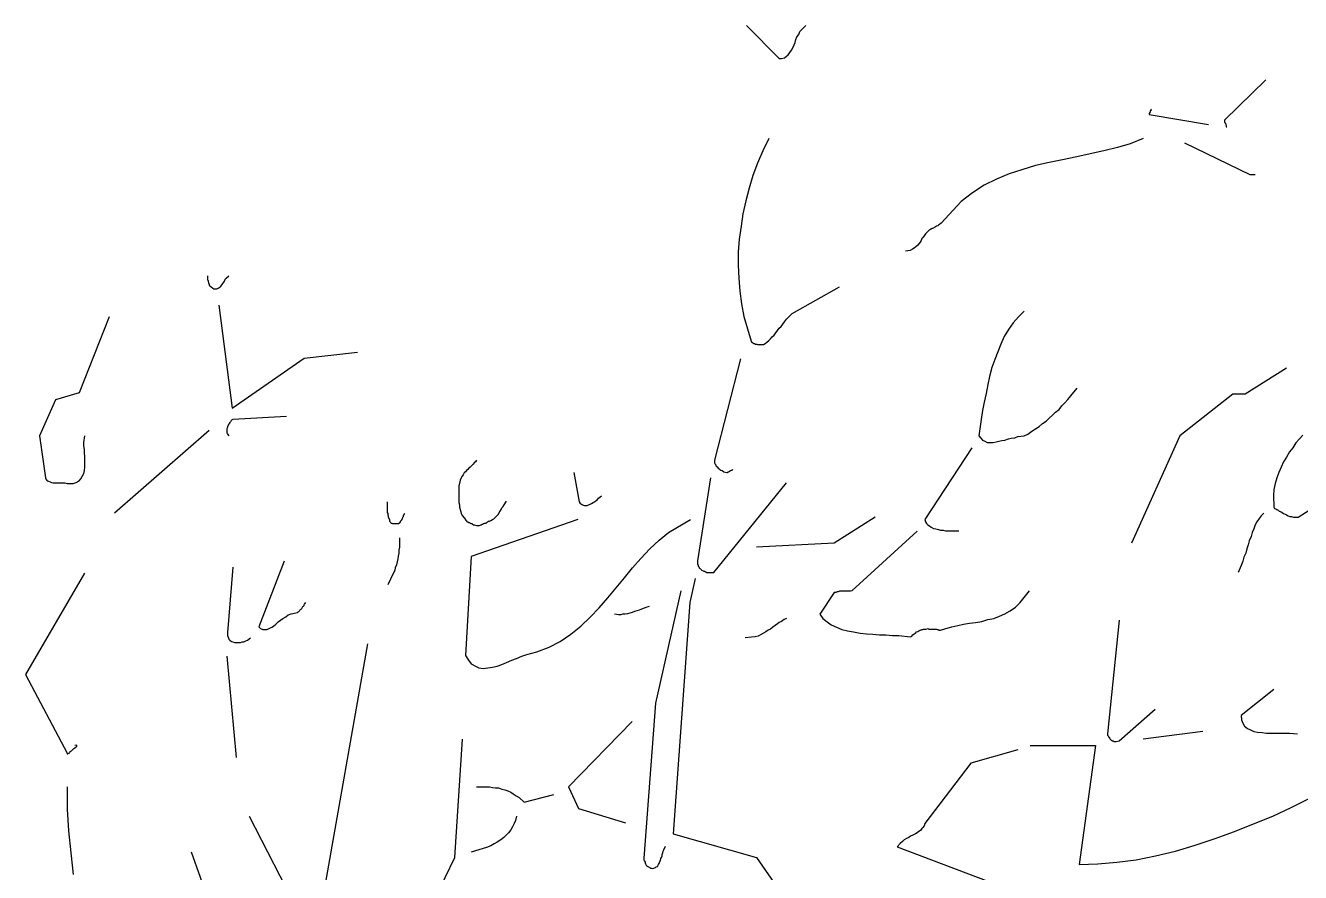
# Model space of a CAD drawing. Header units: metres. Extents: x -3.29 to 3.48, y 0 to 9.4.
# Drawn here: x -0.009 to 2.194, y 7.938 to 9.402 of the extents above; entities that cross this region are included whole.
import ezdxf

# ---------------------------------------------------------------- set-up
doc = ezdxf.new("R2010")
doc.units = ezdxf.units.M
doc.header["$LTSCALE"] = 0.2

msp = doc.modelspace()

# ---------------------------------------------------------------- linework, layer by layer
at = {"flags": 128}
for points in [[(1.2363, 9.4017), (1.2933, 9.3447), (1.2973, 9.3447), (1.3024, 9.3458), (1.3055, 9.3488), (1.3085, 9.3508), (1.3116, 9.3549), (1.3146, 9.359), (1.3167, 9.363), (1.3187, 9.3681), (1.3207, 9.3722), (1.3218, 9.3773), (1.3238, 9.3824), (1.3268, 9.3864), (1.3289, 9.3915), (1.3319, 9.3946), (1.3391, 9.4017)], [(2.1337, 9.3081), (2.0624, 9.2379), (2.0624, 9.2369), (2.0624, 9.2359), (2.0624, 9.2349), (2.0635, 9.2338), (2.0635, 9.2328), (2.0645, 9.2318), (2.0645, 9.2308), (2.0645, 9.2298), (2.0655, 9.2287), (2.0655, 9.2277), (2.0655, 9.2267), (2.0665, 9.2267)], [(1.9363, 9.2572), (1.9353, 9.2562), (1.9353, 9.2552), (1.9353, 9.2542), (1.9342, 9.2542), (1.9342, 9.2532), (1.9342, 9.2522), (1.9332, 9.2511), (1.9332, 9.2501), (1.9322, 9.2501), (1.9322, 9.2491), (1.9322, 9.2481), (2.035, 9.2308)], [(1.275, 9.2064), (1.2648, 9.185), (1.2556, 9.1636), (1.2475, 9.1423), (1.2414, 9.1209), (1.2353, 9.0985), (1.2302, 9.0761), (1.2271, 9.0548), (1.2241, 9.0324), (1.222, 9.01), (1.222, 8.9876), (1.2231, 8.9652), (1.2251, 8.9429), (1.2282, 8.9205), (1.2322, 8.8991), (1.2444, 8.8564), (1.2444, 8.8554), (1.2455, 8.8543), (1.2465, 8.8543), (1.2475, 8.8533), (1.2495, 8.8523), (1.2505, 8.8523), (1.2516, 8.8513), (1.2526, 8.8513), (1.2546, 8.8513), (1.2556, 8.8503), (1.2577, 8.8503), (1.2597, 8.8503), (1.2617, 8.8503), (1.2658, 8.8503), (1.2689, 8.8523), (1.2719, 8.8543), (1.275, 8.8574), (1.278, 8.8604), (1.2811, 8.8635), (1.2841, 8.8665), (1.2872, 8.8706), (1.2902, 8.8747), (1.2933, 8.8788), (1.2963, 8.8818), (1.2994, 8.8859), (1.3024, 8.8899), (1.3055, 8.894), (1.3085, 8.8971), (1.3157, 8.9042), (1.397, 8.95)], [(1.922, 9.2064), (1.8997, 9.1972), (1.8773, 9.1911), (1.8539, 9.185), (1.8305, 9.1799), (1.8071, 9.1748), (1.7826, 9.1697), (1.7592, 9.1647), (1.7358, 9.1596), (1.7124, 9.1524), (1.6901, 9.1453), (1.6687, 9.1362), (1.6473, 9.126), (1.627, 9.1128), (1.6077, 9.0975), (1.5731, 9.0599), (1.57, 9.0578), (1.568, 9.0568), (1.567, 9.0558), (1.5649, 9.0548), (1.5629, 9.0538), (1.5609, 9.0527), (1.5598, 9.0517), (1.5578, 9.0507), (1.5568, 9.0507), (1.5558, 9.0497), (1.5547, 9.0497), (1.5537, 9.0487), (1.5527, 9.0487), (1.5497, 9.0456), (1.5476, 9.0436), (1.5456, 9.0415), (1.5436, 9.0385), (1.5415, 9.0354), (1.5395, 9.0334), (1.5385, 9.0304), (1.5364, 9.0273), (1.5344, 9.0242), (1.5324, 9.0222), (1.5293, 9.0192), (1.5263, 9.0171), (1.5232, 9.0151), (1.5191, 9.0131), (1.511, 9.012)], [(1.9933, 9.1992), (2.1062, 9.1443), (2.1072, 9.1443), (2.1082, 9.1443), (2.1092, 9.1443), (2.1103, 9.1443), (2.1113, 9.1443), (2.1123, 9.1443), (2.1133, 9.1443), (2.1143, 9.1443), (2.1153, 9.1443)], [(0.3054, 8.9693), (0.3054, 8.9683), (0.3054, 8.9673), (0.3054, 8.9652), (0.3054, 8.9642), (0.3054, 8.9632), (0.3054, 8.9622), (0.3064, 8.9612), (0.3064, 8.9602), (0.3064, 8.9591), (0.3074, 8.9571), (0.3074, 8.9561), (0.3084, 8.9551), (0.3084, 8.953), (0.3094, 8.952), (0.3115, 8.95), (0.3145, 8.9479), (0.3165, 8.9469), (0.3196, 8.9469), (0.3216, 8.9469), (0.3237, 8.9479), (0.3257, 8.949), (0.3277, 8.95), (0.3288, 8.952), (0.3308, 8.954), (0.3318, 8.9561), (0.3338, 8.9581), (0.3349, 8.9602), (0.3359, 8.9632), (0.3379, 8.9652), (0.342, 8.9693)], [(0.3247, 8.9184), (0.3481, 8.7404), (0.4722, 8.8269), (0.5648, 8.837)], [(1.7165, 8.9083), (1.7063, 8.8981), (1.6972, 8.8879), (1.689, 8.8767), (1.6819, 8.8645), (1.6758, 8.8513), (1.6707, 8.8381), (1.6656, 8.8248), (1.6606, 8.8106), (1.6565, 8.7953), (1.6534, 8.7811), (1.6504, 8.7658), (1.6473, 8.7506), (1.6443, 8.7363), (1.6422, 8.7211), (1.6382, 8.6926), (1.6412, 8.6885), (1.6443, 8.6854), (1.6483, 8.6834), (1.6524, 8.6814), (1.6575, 8.6814), (1.6626, 8.6814), (1.6677, 8.6824), (1.6728, 8.6834), (1.6779, 8.6844), (1.6829, 8.6854), (1.689, 8.6875), (1.6941, 8.6885), (1.7002, 8.6895), (1.7053, 8.6916), (1.7165, 8.6926), (1.7226, 8.6956), (1.7297, 8.7007), (1.7358, 8.7048), (1.742, 8.7088), (1.7481, 8.7139), (1.7542, 8.718), (1.7592, 8.7231), (1.7654, 8.7282), (1.7704, 8.7333), (1.7765, 8.7384), (1.7816, 8.7445), (1.7867, 8.7495), (1.7918, 8.7556), (1.7969, 8.7618), (1.8081, 8.775)], [(0.1354, 8.8981), (0.0836, 8.7668), (0.0429, 8.7546), (0.0154, 8.6926), (0.0256, 8.6203), (0.0266, 8.6173), (0.0286, 8.6152), (0.0307, 8.6142), (0.0337, 8.6132), (0.0357, 8.6122), (0.0388, 8.6112), (0.0418, 8.6112), (0.0459, 8.6112), (0.049, 8.6112), (0.052, 8.6112), (0.0561, 8.6112), (0.0591, 8.6112), (0.0632, 8.6102), (0.0663, 8.6102), (0.0734, 8.6102), (0.0785, 8.6122), (0.0836, 8.6152), (0.0866, 8.6183), (0.0897, 8.6234), (0.0917, 8.6275), (0.0927, 8.6325), (0.0937, 8.6386), (0.0937, 8.6448), (0.0937, 8.6509), (0.0937, 8.657), (0.0927, 8.6631), (0.0927, 8.6692), (0.0917, 8.6753), (0.0917, 8.6814), (0.0937, 8.6926)], [(1.2261, 8.8259), (1.1814, 8.6509), (1.1814, 8.6488), (1.1814, 8.6468), (1.1814, 8.6458), (1.1824, 8.6437), (1.1834, 8.6427), (1.1834, 8.6407), (1.1854, 8.6397), (1.1864, 8.6386), (1.1875, 8.6366), (1.1895, 8.6356), (1.1905, 8.6346), (1.1925, 8.6336), (1.1946, 8.6325), (1.1976, 8.6305), (1.2027, 8.6295), (1.2037, 8.6295), (1.2048, 8.6305), (1.2058, 8.6305), (1.2068, 8.6315), (1.2078, 8.6315), (1.2088, 8.6325), (1.2098, 8.6325), (1.2109, 8.6336), (1.2119, 8.6336), (1.2129, 8.6346)], [(2.1693, 8.8096), (2.098, 8.7648), (2.096, 8.7648), (2.095, 8.7648), (2.094, 8.7648), (2.0919, 8.7648), (2.0909, 8.7648), (2.0899, 8.7648), (2.0879, 8.7648), (2.0869, 8.7648), (2.0858, 8.7648), (2.0838, 8.7648), (2.0828, 8.7648), (2.0818, 8.7648), (2.0797, 8.7648), (2.0787, 8.7648), (2.0767, 8.7648), (1.9851, 8.6926), (1.9017, 8.5074)], [(0.4417, 8.7261), (0.3491, 8.7211), (0.3471, 8.72), (0.3461, 8.719), (0.345, 8.717), (0.344, 8.716), (0.343, 8.7139), (0.342, 8.7129), (0.341, 8.7109), (0.3399, 8.7088), (0.3399, 8.7068), (0.3389, 8.7048), (0.3389, 8.7027), (0.3389, 8.7007), (0.3389, 8.6977), (0.3399, 8.6956), (0.342, 8.6926)], [(0.3084, 8.7017), (0.1446, 8.5593)], [(2.1978, 8.6936), (2.1917, 8.6875), (2.1855, 8.6804), (2.1805, 8.6722), (2.1744, 8.6651), (2.1693, 8.6559), (2.1642, 8.6478), (2.1601, 8.6386), (2.156, 8.6295), (2.153, 8.6203), (2.1499, 8.6102), (2.1479, 8.6), (2.1469, 8.5898), (2.1479, 8.5695), (2.1489, 8.5674), (2.151, 8.5664), (2.153, 8.5654), (2.155, 8.5644), (2.1571, 8.5623), (2.1601, 8.5613), (2.1621, 8.5603), (2.1642, 8.5583), (2.1672, 8.5573), (2.1693, 8.5562), (2.1723, 8.5542), (2.1754, 8.5532), (2.1784, 8.5532), (2.1815, 8.5522), (2.1896, 8.5522), (2.3941, 8.6824)], [(1.626, 8.6722), (1.5446, 8.5481), (1.5456, 8.544), (1.5476, 8.541), (1.5497, 8.5389), (1.5527, 8.5369), (1.5558, 8.5349), (1.5598, 8.5328), (1.5639, 8.5318), (1.568, 8.5308), (1.572, 8.5298), (1.5761, 8.5298), (1.5802, 8.5288), (1.5853, 8.5288), (1.5893, 8.5288), (1.5944, 8.5288), (1.6036, 8.5288)], [(0.7703, 8.6509), (0.7683, 8.6478), (0.7662, 8.6458), (0.7642, 8.6437), (0.7622, 8.6417), (0.7591, 8.6386), (0.7571, 8.6366), (0.7551, 8.6346), (0.753, 8.6325), (0.751, 8.6305), (0.7489, 8.6285), (0.7469, 8.6254), (0.7449, 8.6224), (0.7439, 8.6203), (0.7418, 8.6163), (0.7408, 8.6102), (0.7398, 8.6061), (0.7398, 8.602), (0.7398, 8.5979), (0.7398, 8.5939), (0.7398, 8.5888), (0.7398, 8.5847), (0.7398, 8.5807), (0.7398, 8.5776), (0.7408, 8.5735), (0.7408, 8.5695), (0.7418, 8.5654), (0.7428, 8.5613), (0.7439, 8.5583), (0.7459, 8.5542), (0.751, 8.5481), (0.751, 8.5471), (0.752, 8.5461), (0.753, 8.5461), (0.753, 8.545), (0.754, 8.544), (0.7551, 8.544), (0.7571, 8.543), (0.7581, 8.543), (0.7591, 8.542), (0.7601, 8.541), (0.7622, 8.541), (0.7632, 8.54), (0.7652, 8.5389), (0.7662, 8.5389), (0.7703, 8.5379), (0.7713, 8.5379), (0.7724, 8.5379), (0.7734, 8.5379), (0.7744, 8.5379), (0.7754, 8.5379), (0.7774, 8.5389), (0.7785, 8.5389), (0.7795, 8.54), (0.7805, 8.54), (0.7825, 8.541), (0.7835, 8.541), (0.7846, 8.542), (0.7866, 8.542), (0.7876, 8.543), (0.7907, 8.545), (0.7927, 8.545), (0.7947, 8.5461), (0.7978, 8.5481), (0.7998, 8.5491), (0.8019, 8.5511), (0.8039, 8.5532), (0.8059, 8.5552), (0.808, 8.5573), (0.809, 8.5603), (0.811, 8.5623), (0.813, 8.5654), (0.8141, 8.5684), (0.8161, 8.5705), (0.8181, 8.5735), (0.8222, 8.5796)], [(0.9382, 8.6295), (0.9473, 8.5786), (0.9494, 8.5756), (0.9514, 8.5745), (0.9535, 8.5735), (0.9565, 8.5725), (0.9585, 8.5725), (0.9616, 8.5725), (0.9636, 8.5735), (0.9667, 8.5745), (0.9687, 8.5756), (0.9718, 8.5776), (0.9738, 8.5786), (0.9769, 8.5807), (0.9789, 8.5827), (0.9809, 8.5847), (0.986, 8.5888)], [(1.1742, 8.6203), (1.1518, 8.4769), (1.1518, 8.4748), (1.1518, 8.4738), (1.1518, 8.4728), (1.1518, 8.4718), (1.1518, 8.4708), (1.1529, 8.4698), (1.1529, 8.4677), (1.1539, 8.4667), (1.1549, 8.4657), (1.1549, 8.4647), (1.1559, 8.4636), (1.1569, 8.4626), (1.158, 8.4616), (1.159, 8.4606), (1.162, 8.4596), (1.163, 8.4586), (1.1641, 8.4586), (1.1651, 8.4575), (1.1661, 8.4575), (1.1681, 8.4565), (1.1691, 8.4565), (1.1702, 8.4565), (1.1712, 8.4565), (1.1722, 8.4565), (1.1732, 8.4565), (1.1742, 8.4565), (1.1752, 8.4565), (1.1763, 8.4565), (1.1773, 8.4565), (1.1803, 8.4565), (1.3055, 8.6112)], [(0.6157, 8.5786), (0.6157, 8.5766), (0.6157, 8.5756), (0.6157, 8.5735), (0.6157, 8.5725), (0.6157, 8.5705), (0.6157, 8.5684), (0.6157, 8.5664), (0.6157, 8.5644), (0.6157, 8.5623), (0.6157, 8.5603), (0.6167, 8.5583), (0.6167, 8.5562), (0.6177, 8.5542), (0.6177, 8.5522), (0.6197, 8.5481), (0.6197, 8.5461), (0.6197, 8.545), (0.6208, 8.544), (0.6218, 8.543), (0.6228, 8.542), (0.6238, 8.542), (0.6248, 8.541), (0.6258, 8.541), (0.6269, 8.541), (0.6279, 8.541), (0.6289, 8.541), (0.6309, 8.541), (0.6319, 8.541), (0.636, 8.541), (0.637, 8.542), (0.637, 8.543), (0.6381, 8.543), (0.6391, 8.544), (0.6391, 8.545), (0.6401, 8.5461), (0.6411, 8.5471), (0.6411, 8.5481), (0.6421, 8.5491), (0.6421, 8.5501), (0.6431, 8.5522), (0.6442, 8.5532), (0.6442, 8.5552), (0.6462, 8.5593)], [(0.9453, 8.5481), (0.7612, 8.484), (0.751, 8.3131), (0.7561, 8.3049), (0.7612, 8.2988), (0.7683, 8.2948), (0.7744, 8.2917), (0.7815, 8.2907), (0.7896, 8.2917), (0.7978, 8.2927), (0.8059, 8.2948), (0.8141, 8.2978), (0.8222, 8.3009), (0.8314, 8.3049), (0.8395, 8.308), (0.8487, 8.3121), (0.8568, 8.3151), (0.8741, 8.3192), (0.8955, 8.3273), (0.9148, 8.3375), (0.9331, 8.3497), (0.9504, 8.3639), (0.9667, 8.3792), (0.9819, 8.3955), (0.9972, 8.4128), (1.0114, 8.4301), (1.0257, 8.4474), (1.0399, 8.4647), (1.0542, 8.4809), (1.0694, 8.4972), (1.0857, 8.5125), (1.102, 8.5257), (1.1396, 8.5481)], [(1.4591, 8.5522), (1.3879, 8.5074), (1.2536, 8.5003)], [(2.1306, 8.5593), (2.1255, 8.5542), (2.1225, 8.5501), (2.1184, 8.544), (2.1153, 8.5389), (2.1133, 8.5318), (2.1103, 8.5257), (2.1082, 8.5186), (2.1052, 8.5115), (2.1031, 8.5043), (2.1011, 8.4972), (2.0991, 8.4901), (2.096, 8.483), (2.094, 8.4759), (2.0909, 8.4687), (2.0858, 8.4565)], [(1.5313, 8.5277), (1.4184, 8.425), (1.4164, 8.424), (1.4154, 8.424), (1.4133, 8.424), (1.4113, 8.424), (1.4093, 8.424), (1.4082, 8.424), (1.4062, 8.424), (1.4042, 8.424), (1.4021, 8.424), (1.4001, 8.424), (1.397, 8.424), (1.395, 8.423), (1.393, 8.423), (1.3909, 8.4219), (1.3879, 8.4219), (1.3635, 8.3843), (1.3686, 8.3772), (1.3757, 8.3711), (1.3828, 8.366), (1.392, 8.3619), (1.4011, 8.3578), (1.4113, 8.3558), (1.4215, 8.3538), (1.4327, 8.3517), (1.4438, 8.3507), (1.455, 8.3497), (1.4662, 8.3487), (1.4774, 8.3487), (1.4886, 8.3477), (1.4998, 8.3477), (1.5202, 8.3456), (1.5222, 8.3466), (1.5242, 8.3487), (1.5263, 8.3507), (1.5283, 8.3517), (1.5303, 8.3538), (1.5324, 8.3548), (1.5344, 8.3558), (1.5364, 8.3568), (1.5374, 8.3568), (1.5395, 8.3578), (1.5415, 8.3578), (1.5425, 8.3589), (1.5446, 8.3589), (1.5466, 8.3589), (1.5507, 8.3599), (1.5517, 8.3589), (1.5527, 8.3589), (1.5537, 8.3589), (1.5558, 8.3589), (1.5568, 8.3589), (1.5578, 8.3589), (1.5598, 8.3589), (1.5609, 8.3589), (1.5619, 8.3589), (1.5639, 8.3589), (1.5649, 8.3589), (1.5659, 8.3578), (1.568, 8.3578), (1.569, 8.3568), (1.572, 8.3568), (1.5812, 8.3599), (1.5914, 8.3629), (1.6015, 8.365), (1.6117, 8.367), (1.6219, 8.369), (1.6321, 8.37), (1.6433, 8.3721), (1.6534, 8.3751), (1.6636, 8.3772), (1.6738, 8.3812), (1.6829, 8.3853), (1.6921, 8.3904), (1.7013, 8.3965), (1.7094, 8.4046), (1.7257, 8.425)], [(0.637, 8.5166), (0.637, 8.5105), (0.637, 8.5054), (0.637, 8.5003), (0.636, 8.4952), (0.636, 8.4901), (0.635, 8.485), (0.634, 8.4799), (0.633, 8.4748), (0.6319, 8.4698), (0.6299, 8.4647), (0.6289, 8.4606), (0.6269, 8.4555), (0.6238, 8.4504), (0.6218, 8.4453), (0.6167, 8.4352)], [(0.3491, 8.4657), (0.3399, 8.3528), (0.3399, 8.3477), (0.341, 8.3446), (0.342, 8.3416), (0.344, 8.3395), (0.3471, 8.3375), (0.3491, 8.3365), (0.3522, 8.3355), (0.3552, 8.3355), (0.3583, 8.3355), (0.3623, 8.3355), (0.3654, 8.3365), (0.3684, 8.3365), (0.3715, 8.3385), (0.3745, 8.3395), (0.3796, 8.3436)], [(0.4376, 8.4759), (0.3939, 8.3629), (0.3969, 8.3599), (0.401, 8.3578), (0.4051, 8.3578), (0.4081, 8.3578), (0.4122, 8.3599), (0.4163, 8.3619), (0.4193, 8.3639), (0.4234, 8.367), (0.4274, 8.3711), (0.4315, 8.3741), (0.4356, 8.3772), (0.4407, 8.3802), (0.4447, 8.3833), (0.4498, 8.3853), (0.461, 8.3873), (0.462, 8.3884), (0.4631, 8.3894), (0.4641, 8.3904), (0.4651, 8.3914), (0.4661, 8.3924), (0.4671, 8.3934), (0.4681, 8.3945), (0.4692, 8.3955), (0.4702, 8.3975), (0.4712, 8.3985), (0.4722, 8.3996), (0.4722, 8.4006), (0.4732, 8.4016), (0.4753, 8.4046)], [(0.0927, 8.4555), (-0.009, 8.2805), (0.0632, 8.1442), (0.0632, 8.1432), (0.0642, 8.1432), (0.0652, 8.1442), (0.0673, 8.1452), (0.0683, 8.1472), (0.0703, 8.1482), (0.0724, 8.1503), (0.0744, 8.1523), (0.0764, 8.1533), (0.0785, 8.1554), (0.0795, 8.1564), (0.0795, 8.1574), (0.0795, 8.1584), (0.0764, 8.1574)], [(1.1478, 8.4464), (1.1386, 8.4046), (1.1101, 8.0048), (1.2536, 7.9641), (1.2943, 7.9061), (1.335, 7.9153)], [(1.1234, 8.425), (1.0796, 8.2307), (1.0593, 7.9631), (1.0593, 7.961), (1.0593, 7.96), (1.0603, 7.958), (1.0613, 7.956), (1.0613, 7.9549), (1.0623, 7.9529), (1.0633, 7.9509), (1.0643, 7.9499), (1.0664, 7.9488), (1.0674, 7.9478), (1.0694, 7.9468), (1.0705, 7.9458), (1.0725, 7.9458), (1.0745, 7.9448), (1.0796, 7.9468), (1.0806, 7.9478), (1.0827, 7.9488), (1.0837, 7.9509), (1.0847, 7.9519), (1.0857, 7.9539), (1.0867, 7.957), (1.0878, 7.959), (1.0888, 7.9621), (1.0898, 7.9641), (1.0908, 7.9671), (1.0908, 7.9692), (1.0918, 7.9722), (1.0928, 7.9753), (1.0939, 7.9773), (1.0969, 7.9834)], [(1.0684, 8.3975), (1.0643, 8.3965), (1.0613, 8.3955), (1.0582, 8.3945), (1.0542, 8.3924), (1.0511, 8.3914), (1.0471, 8.3904), (1.043, 8.3894), (1.0389, 8.3873), (1.0348, 8.3863), (1.0308, 8.3853), (1.0267, 8.3843), (1.0226, 8.3843), (1.0196, 8.3833), (1.0155, 8.3833), (1.0084, 8.3843)], [(1.3055, 8.3772), (1.3014, 8.3751), (1.2973, 8.3721), (1.2933, 8.37), (1.2902, 8.368), (1.2861, 8.365), (1.2821, 8.3619), (1.278, 8.3589), (1.2739, 8.3568), (1.2699, 8.3538), (1.2658, 8.3517), (1.2607, 8.3487), (1.2566, 8.3466), (1.2516, 8.3456), (1.2455, 8.3446), (1.2343, 8.3436)], [(1.8803, 8.3741), (1.86, 8.1778), (1.86, 8.1757), (1.861, 8.1747), (1.862, 8.1737), (1.862, 8.1727), (1.863, 8.1717), (1.864, 8.1696), (1.8651, 8.1686), (1.8661, 8.1676), (1.8671, 8.1666), (1.8691, 8.1655), (1.8701, 8.1655), (1.8712, 8.1645), (1.8732, 8.1645), (1.8752, 8.1645), (1.8803, 8.1655), (1.9424, 8.2205)], [(0.5821, 8.3334), (0.5038, 7.8919), (0.4742, 7.839), (0.4742, 7.8369), (0.4742, 7.8359), (0.4742, 7.8349), (0.4742, 7.8328), (0.4742, 7.8318), (0.4742, 7.8298), (0.4742, 7.8278), (0.4753, 7.8257), (0.4753, 7.8237), (0.4763, 7.8217), (0.4763, 7.8206), (0.4773, 7.8186), (0.4783, 7.8166), (0.4804, 7.8145), (0.4834, 7.8125), (0.6991, 7.8949), (0.7327, 7.9641), (0.7459, 8.1686)], [(0.3389, 8.3121), (0.3552, 8.1371)], [(2.1479, 8.2541), (2.0909, 8.2093), (2.0919, 8.2022), (2.094, 8.1961), (2.097, 8.191), (2.1021, 8.1869), (2.1072, 8.1849), (2.1133, 8.1818), (2.1194, 8.1808), (2.1276, 8.1798), (2.1347, 8.1788), (2.1428, 8.1788), (2.151, 8.1788), (2.1581, 8.1788), (2.1662, 8.1788), (2.1744, 8.1788), (2.1886, 8.1778)], [(1.0389, 8.1991), (0.929, 8.0862), (0.9463, 8.0485), (1.0277, 8.0241)], [(2.0248, 8.1818), (1.922, 8.1686)], [(1.7053, 8.1503), (1.6239, 8.1269), (1.5446, 8.0231), (1.5436, 8.019), (1.5415, 8.016), (1.5395, 8.014), (1.5374, 8.0109), (1.5344, 8.0089), (1.5313, 8.0068), (1.5283, 8.0048), (1.5242, 8.0028), (1.5202, 8.0007), (1.5171, 7.9987), (1.513, 7.9967), (1.509, 7.9946), (1.5059, 7.9916), (1.5018, 7.9885), (1.4968, 7.9824), (1.6748, 7.9153)], [(1.7267, 8.1574), (1.8396, 8.1574), (1.8111, 7.9519), (1.8437, 7.9529), (1.8763, 7.956), (1.9098, 7.96), (1.9434, 7.9671), (1.978, 7.9753), (2.0116, 7.9855), (2.0462, 7.9967), (2.0797, 8.0089), (2.1123, 8.0221), (2.1459, 8.0353), (2.1774, 8.0506), (2.2089, 8.0658), (2.2385, 8.0821), (2.268, 8.0984), (2.3229, 8.131)], [(0.0632, 8.0862), (0.0632, 8.0475), (0.0652, 8.0099), (0.0693, 7.9722), (0.0734, 7.9346)], [(0.7703, 8.0862), (0.7754, 8.0862), (0.7815, 8.0862), (0.7866, 8.0862), (0.7927, 8.0862), (0.7978, 8.0852), (0.8029, 8.0842), (0.808, 8.0842), (0.8141, 8.0821), (0.8192, 8.0811), (0.8242, 8.0791), (0.8293, 8.077), (0.8334, 8.074), (0.8385, 8.0709), (0.8436, 8.0679), (0.8527, 8.0597), (0.9036, 8.073)], [(0.3776, 8.0353), (0.462, 7.8705)], [(0.8395, 8.0353), (0.8375, 8.0282), (0.8354, 8.0231), (0.8324, 8.017), (0.8293, 8.0119), (0.8253, 8.0068), (0.8212, 8.0028), (0.8171, 7.9987), (0.812, 7.9946), (0.8059, 7.9905), (0.8008, 7.9875), (0.7947, 7.9844), (0.7876, 7.9814), (0.7815, 7.9794), (0.7744, 7.9773), (0.7612, 7.9733)], [(0.3399, 7.7983), (0.2779, 7.9733)]]:
    msp.add_lwpolyline(points, dxfattribs=at)

doc.saveas('drawing.dxf')
